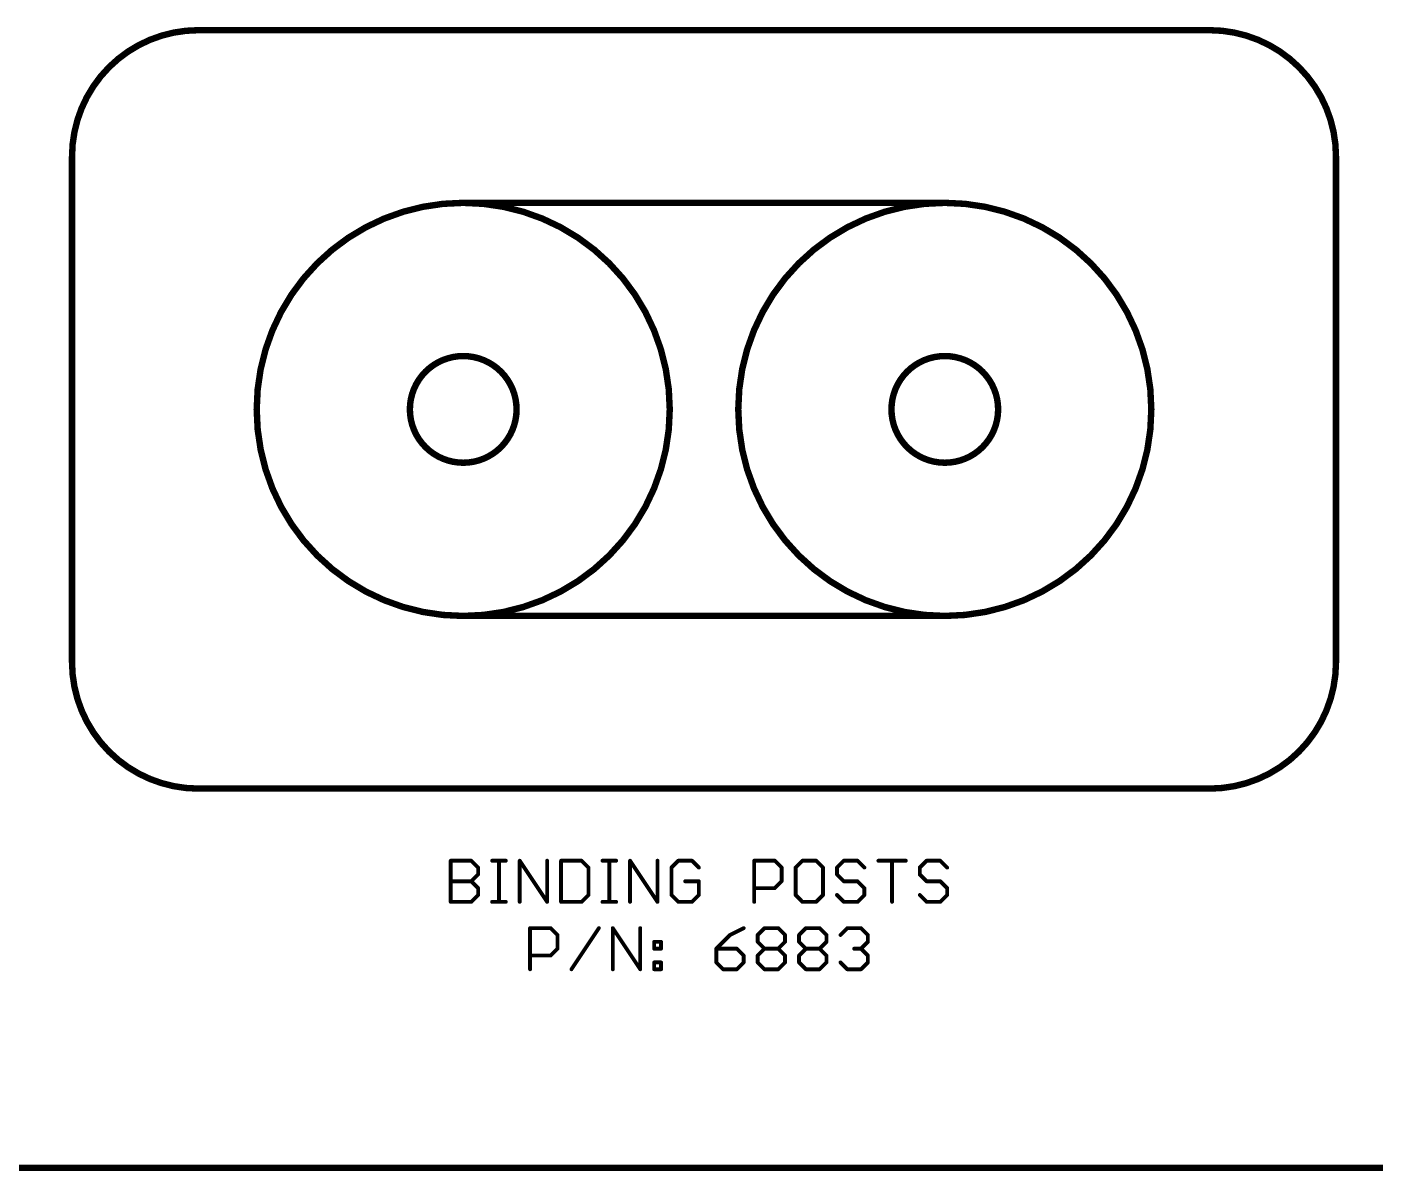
# Model space of a CAD drawing. Extents: x 0 to 426, y 0 to 160.
# Drawn here: x 53.2 to 106.5, y -0.1 to 45.1 of the extents above; entities that cross this region are included whole.
import ezdxf

# ---------------------------------------------------------------- set-up
doc = ezdxf.new("R2010")
doc.units = 0
doc.header["$MEASUREMENT"] = 0
doc.layers.add('20', color=7, linetype='CONTINUOUS')
doc.layers.add('48', color=253, linetype='CONTINUOUS')

msp = doc.modelspace()

# ---------------------------------------------------------------- linework, layer by layer
at = {"layer": '20'}
for points, const_width in [([(60, 45, 0.4142), (55, 40)], 0.254), ([(60, 45.0635, 1), (60, 44.9365)], 0.127), ([(60, 44.9365, 1), (60, 45.0635)], 0.127), ([(105, 40, 0.4142), (100, 45)], 0.254), ([(100, 45.0635, 1), (100, 44.9365)], 0.127), ([(100, 44.9365, 1), (100, 45.0635)], 0.127), ([(55.0635, 40, 1), (54.9365, 40)], 0.127), ([(54.9365, 40, 1), (55.0635, 40)], 0.127), ([(105.0635, 40, 1), (104.9365, 40)], 0.127), ([(104.9365, 40, 1), (105.0635, 40)], 0.127), ([(55, 20, 0.4142), (60, 15)], 0.254), ([(55.0635, 20, 1), (54.9365, 20)], 0.127), ([(54.9365, 20, 1), (55.0635, 20)], 0.127), ([(100, 15, 0.4142), (105, 20)], 0.254), ([(105.0635, 20, 1), (104.9365, 20)], 0.127), ([(104.9365, 20, 1), (105.0635, 20)], 0.127), ([(60, 15.0635, 1), (60, 14.9365)], 0.127), ([(60, 14.9365, 1), (60, 15.0635)], 0.127), ([(100, 15.0635, 1), (100, 14.9365)], 0.127), ([(100, 14.9365, 1), (100, 15.0635)], 0.127)]:
    msp.add_lwpolyline(points, format="xyb", dxfattribs=dict(at, const_width=const_width))
at = {"layer": '20', "const_width": 0.254}
for points in [[(60, 45), (100, 45)], [(55, 20), (55, 40)], [(105, 40), (105, 20)], [(100, 15), (60, 15)], [(5, 0), (335, 0)]]:
    msp.add_lwpolyline(points, dxfattribs=at)
at = {"layer": '48'}
for points, const_width in [([(70.475, 21.83, 1), (70.475, 38.17, 1), (70.475, 21.83)], 0.254), ([(70.475, 38.2335, 1), (70.475, 38.1065)], 0.127), ([(89.525, 21.83, 1), (89.525, 38.17, 1), (89.525, 21.83)], 0.254), ([(89.525, 38.1065, 1), (89.525, 38.2335)], 0.127), ([(70.475, 27.89, 1), (70.475, 32.11, 1), (70.475, 27.89)], 0.254), ([(89.525, 27.89, 1), (89.525, 32.11, 1), (89.525, 27.89)], 0.254), ([(70.475, 21.8935, 1), (70.475, 21.7665)], 0.127), ([(89.525, 21.7665, 1), (89.525, 21.8935)], 0.127), ([(70.0185, 12.1477, 1), (69.9423, 12.1477)], 0.0762), ([(69.9804, 12.1858, 1), (69.9804, 12.1096)], 0.0762), ([(70.8208, 12.1746, 1), (70.7669, 12.1207)], 0.0762), ([(70.7939, 12.1096, 1), (70.7939, 12.1858)], 0.0762), ([(71.1031, 11.8765, 1), (71.0269, 11.8765)], 0.0762), ([(71.0381, 11.8496, 1), (71.092, 11.9035)], 0.0762), ([(71.6175, 12.1858, 1), (71.6175, 12.1096)], 0.0762), ([(71.9268, 12.1477, 1), (71.8506, 12.1477)], 0.0762), ([(72.1599, 12.1096, 1), (72.1599, 12.1858)], 0.0762), ([(72.7471, 12.1477, 1), (72.6709, 12.1477)], 0.0762), ([(72.7407, 12.1688, 1), (72.6773, 12.1266)], 0.0762), ([(73.8317, 12.1477, 1), (73.7555, 12.1477)], 0.0762), ([(74.3842, 12.1477, 1), (74.308, 12.1477)], 0.0762), ([(74.3461, 12.1858, 1), (74.3461, 12.1096)], 0.0762), ([(75.1866, 12.1746, 1), (75.1327, 12.1207)], 0.0762), ([(75.1596, 12.1096, 1), (75.1596, 12.1858)], 0.0762), ([(75.4689, 11.8765, 1), (75.3927, 11.8765)], 0.0762), ([(75.4039, 11.8496, 1), (75.4577, 11.9035)], 0.0762), ([(75.9833, 12.1858, 1), (75.9833, 12.1096)], 0.0762), ([(76.2926, 12.1477, 1), (76.2164, 12.1477)], 0.0762), ([(76.5256, 12.1096, 1), (76.5256, 12.1858)], 0.0762), ([(77.1128, 12.1477, 1), (77.0366, 12.1477)], 0.0762), ([(77.1064, 12.1688, 1), (77.043, 12.1266)], 0.0762), ([(78.1975, 12.1477, 1), (78.1213, 12.1477)], 0.0762), ([(78.6849, 11.9035, 1), (78.7388, 11.8496)], 0.0762), ([(78.75, 11.8765, 1), (78.6738, 11.8765)], 0.0762), ([(78.9831, 12.1858, 1), (78.9831, 12.1096)], 0.0762), ([(79.01, 12.1207, 1), (78.9561, 12.1746)], 0.0762), ([(79.5523, 12.1746, 1), (79.4984, 12.1207)], 0.0762), ([(79.5254, 12.1096, 1), (79.5254, 12.1858)], 0.0762), ([(79.7696, 11.8496, 1), (79.8235, 11.9035)], 0.0762), ([(82.0243, 12.1477, 1), (81.9481, 12.1477)], 0.0762), ([(81.9862, 12.1858, 1), (81.9862, 12.1096)], 0.0762), ([(82.8266, 12.1746, 1), (82.7728, 12.1207)], 0.0762), ([(82.7997, 12.1096, 1), (82.7997, 12.1858)], 0.0762), ([(83.109, 11.8765, 1), (83.0328, 11.8765)], 0.0762), ([(83.0439, 11.8496, 1), (83.0978, 11.9035)], 0.0762), ([(83.5964, 11.9035, 1), (83.6503, 11.8496)], 0.0762), ([(83.6615, 11.8765, 1), (83.5853, 11.8765)], 0.0762), ([(83.8945, 12.1858, 1), (83.8945, 12.1096)], 0.0762), ([(83.9215, 12.1207, 1), (83.8676, 12.1746)], 0.0762), ([(84.4638, 12.1746, 1), (84.4099, 12.1207)], 0.0762), ([(84.4369, 12.1096, 1), (84.4369, 12.1858)], 0.0762), ([(84.7461, 11.8765, 1), (84.6699, 11.8765)], 0.0762), ([(84.6811, 11.8496, 1), (84.735, 11.9035)], 0.0762), ([(85.2986, 11.8765, 1), (85.2224, 11.8765)], 0.0762), ([(85.2336, 11.9035, 1), (85.2875, 11.8496)], 0.0762), ([(85.5317, 12.1858, 1), (85.5317, 12.1096)], 0.0762), ([(85.5586, 12.1207, 1), (85.5047, 12.1746)], 0.0762), ([(86.1009, 12.1746, 1), (86.0471, 12.1207)], 0.0762), ([(86.074, 12.1096, 1), (86.074, 12.1858)], 0.0762), ([(86.3182, 11.8496, 1), (86.3721, 11.9035)], 0.0762), ([(86.8977, 12.1858, 1), (86.8977, 12.1096)], 0.0762), ([(87.4781, 12.1477, 1), (87.4019, 12.1477)], 0.0762), ([(87.9823, 12.1096, 1), (87.9823, 12.1858)], 0.0762), ([(88.5729, 11.8765, 1), (88.4967, 11.8765)], 0.0762), ([(88.5079, 11.9035, 1), (88.5618, 11.8496)], 0.0762), ([(88.806, 12.1858, 1), (88.806, 12.1096)], 0.0762), ([(88.8329, 12.1207, 1), (88.779, 12.1746)], 0.0762), ([(89.3753, 12.1746, 1), (89.3214, 12.1207)], 0.0762), ([(89.3483, 12.1096, 1), (89.3483, 12.1858)], 0.0762), ([(89.5925, 11.8496, 1), (89.6464, 11.9035)], 0.0762), ([(69.9804, 11.3723, 1), (69.9804, 11.2961)], 0.0762), ([(70.8208, 11.3611, 1), (70.7669, 11.3073)], 0.0762), ([(70.7669, 11.3611, 1), (70.8208, 11.3073)], 0.0762), ([(70.7939, 11.2961, 1), (70.7939, 11.3723)], 0.0762), ([(71.0269, 11.6054, 1), (71.1031, 11.6054)], 0.0762), ([(71.092, 11.5784, 1), (71.0381, 11.6323)], 0.0762), ([(79.2542, 11.3723, 1), (79.2542, 11.2961)], 0.0762), ([(79.8346, 11.3342, 1), (79.7584, 11.3342)], 0.0762), ([(79.7965, 11.2961, 1), (79.7965, 11.3723)], 0.0762), ([(83.0328, 11.3342, 1), (83.109, 11.3342)], 0.0762), ([(83.0978, 11.3073, 1), (83.0439, 11.3611)], 0.0762), ([(85.2875, 11.6323, 1), (85.2336, 11.5784)], 0.0762), ([(85.2224, 11.6054, 1), (85.2986, 11.6054)], 0.0762), ([(85.5317, 11.3723, 1), (85.5317, 11.2961)], 0.0762), ([(85.5047, 11.3073, 1), (85.5586, 11.3611)], 0.0762), ([(86.1009, 11.3611, 1), (86.0471, 11.3073)], 0.0762), ([(86.074, 11.2961, 1), (86.074, 11.3723)], 0.0762), ([(88.5618, 11.6323, 1), (88.5079, 11.5784)], 0.0762), ([(88.4967, 11.6054, 1), (88.5729, 11.6054)], 0.0762), ([(88.806, 11.3723, 1), (88.806, 11.2961)], 0.0762), ([(88.779, 11.3073, 1), (88.8329, 11.3611)], 0.0762), ([(89.3753, 11.3611, 1), (89.3214, 11.3073)], 0.0762), ([(89.3483, 11.2961, 1), (89.3483, 11.3723)], 0.0762), ([(71.1031, 11.063, 1), (71.0269, 11.063)], 0.0762), ([(71.0269, 10.7919, 1), (71.1031, 10.7919)], 0.0762), ([(71.0381, 11.0361, 1), (71.092, 11.09)], 0.0762), ([(71.092, 10.7649, 1), (71.0381, 10.8188)], 0.0762), ([(75.3927, 10.7919, 1), (75.4689, 10.7919)], 0.0762), ([(75.4577, 10.7649, 1), (75.4039, 10.8188)], 0.0762), ([(78.7388, 10.8188, 1), (78.6849, 10.7649)], 0.0762), ([(78.6738, 10.7919, 1), (78.75, 10.7919)], 0.0762), ([(79.7584, 10.7919, 1), (79.8346, 10.7919)], 0.0762), ([(79.8235, 10.7649, 1), (79.7696, 10.8188)], 0.0762), ([(81.9862, 11.1011, 1), (81.9862, 11.0249)], 0.0762), ([(82.7728, 11.09, 1), (82.8266, 11.0361)], 0.0762), ([(82.7997, 11.0249, 1), (82.7997, 11.1011)], 0.0762), ([(83.6503, 10.8188, 1), (83.5964, 10.7649)], 0.0762), ([(83.5853, 10.7919, 1), (83.6615, 10.7919)], 0.0762), ([(84.6699, 10.7919, 1), (84.7461, 10.7919)], 0.0762), ([(84.735, 10.7649, 1), (84.6811, 10.8188)], 0.0762), ([(85.2875, 10.8188, 1), (85.2336, 10.7649)], 0.0762), ([(86.3833, 11.063, 1), (86.3071, 11.063)], 0.0762), ([(86.3071, 10.7919, 1), (86.3833, 10.7919)], 0.0762), ([(86.3182, 11.0361, 1), (86.3721, 11.09)], 0.0762), ([(86.3721, 10.7649, 1), (86.3182, 10.8188)], 0.0762), ([(88.5618, 10.8188, 1), (88.5079, 10.7649)], 0.0762), ([(89.6576, 11.063, 1), (89.5814, 11.063)], 0.0762), ([(89.5814, 10.7919, 1), (89.6576, 10.7919)], 0.0762), ([(89.5925, 11.0361, 1), (89.6464, 11.09)], 0.0762), ([(89.6464, 10.7649, 1), (89.5925, 10.8188)], 0.0762), ([(69.9804, 10.5588, 1), (69.9804, 10.4826)], 0.0762), ([(69.9423, 10.5207, 1), (70.0185, 10.5207)], 0.0762), ([(70.7669, 10.5476, 1), (70.8208, 10.4938)], 0.0762), ([(70.7939, 10.4826, 1), (70.7939, 10.5588)], 0.0762), ([(71.6175, 10.5588, 1), (71.6175, 10.4826)], 0.0762), ([(71.8506, 10.5207, 1), (71.9268, 10.5207)], 0.0762), ([(72.1599, 10.4826, 1), (72.1599, 10.5588)], 0.0762), ([(72.6709, 10.5207, 1), (72.7471, 10.5207)], 0.0762), ([(73.7555, 10.5207, 1), (73.8317, 10.5207)], 0.0762), ([(73.7619, 10.4996, 1), (73.8253, 10.5418)], 0.0762), ([(74.3461, 10.5588, 1), (74.3461, 10.4826)], 0.0762), ([(74.308, 10.5207, 1), (74.3842, 10.5207)], 0.0762), ([(75.1327, 10.5476, 1), (75.1866, 10.4938)], 0.0762), ([(75.1596, 10.4826, 1), (75.1596, 10.5588)], 0.0762), ([(75.9833, 10.5588, 1), (75.9833, 10.4826)], 0.0762), ([(76.2164, 10.5207, 1), (76.2926, 10.5207)], 0.0762), ([(76.5256, 10.4826, 1), (76.5256, 10.5588)], 0.0762), ([(77.0366, 10.5207, 1), (77.1128, 10.5207)], 0.0762), ([(78.1213, 10.5207, 1), (78.1975, 10.5207)], 0.0762), ([(78.1277, 10.4996, 1), (78.1911, 10.5418)], 0.0762), ([(78.9831, 10.5588, 1), (78.9831, 10.4826)], 0.0762), ([(78.9561, 10.4938, 1), (79.01, 10.5476)], 0.0762), ([(79.4984, 10.5476, 1), (79.5523, 10.4938)], 0.0762), ([(79.5254, 10.4826, 1), (79.5254, 10.5588)], 0.0762), ([(81.9481, 10.5207, 1), (82.0243, 10.5207)], 0.0762), ([(83.8945, 10.5588, 1), (83.8945, 10.4826)], 0.0762), ([(83.8676, 10.4938, 1), (83.9215, 10.5476)], 0.0762), ([(84.4099, 10.5476, 1), (84.4638, 10.4938)], 0.0762), ([(84.4369, 10.4826, 1), (84.4369, 10.5588)], 0.0762), ([(85.5317, 10.5588, 1), (85.5317, 10.4826)], 0.0762), ([(85.5047, 10.4938, 1), (85.5586, 10.5476)], 0.0762), ([(86.0471, 10.5476, 1), (86.1009, 10.4938)], 0.0762), ([(86.074, 10.4826, 1), (86.074, 10.5588)], 0.0762), ([(87.4019, 10.5207, 1), (87.4781, 10.5207)], 0.0762), ([(88.806, 10.5588, 1), (88.806, 10.4826)], 0.0762), ([(88.779, 10.4938, 1), (88.8329, 10.5476)], 0.0762), ([(89.3214, 10.5476, 1), (89.3753, 10.4938)], 0.0762), ([(89.3483, 10.4826, 1), (89.3483, 10.5588)], 0.0762), ([(73.1564, 9.4807, 1), (73.0802, 9.4807)], 0.0762), ([(73.1183, 9.5188, 1), (73.1183, 9.4426)], 0.0762), ([(73.9587, 9.5076, 1), (73.9048, 9.4537)], 0.0762), ([(73.9318, 9.4426, 1), (73.9318, 9.5188)], 0.0762), ([(74.241, 9.2095, 1), (74.1648, 9.2095)], 0.0762), ([(74.176, 9.1826, 1), (74.2299, 9.2365)], 0.0762), ([(75.8718, 9.4596, 1), (75.8084, 9.5018)], 0.0762), ([(76.4307, 9.4807, 1), (76.3545, 9.4807)], 0.0762), ([(76.4243, 9.5018, 1), (76.3609, 9.4596)], 0.0762), ([(77.5153, 9.4807, 1), (77.4391, 9.4807)], 0.0762), ([(81.0108, 9.2436, 1), (81.0448, 9.1754)], 0.0762), ([(81.0547, 9.1826, 1), (81.0009, 9.2365)], 0.0762), ([(81.5872, 9.4466, 1), (81.5531, 9.5148)], 0.0762), ([(82.1607, 9.2095, 1), (82.0845, 9.2095)], 0.0762), ([(82.0957, 9.2365, 1), (82.1496, 9.1826)], 0.0762), ([(82.3938, 9.5188, 1), (82.3938, 9.4426)], 0.0762), ([(82.4207, 9.4537, 1), (82.3669, 9.5076)], 0.0762), ([(82.9631, 9.5076, 1), (82.9092, 9.4537)], 0.0762), ([(82.9361, 9.4426, 1), (82.9361, 9.5188)], 0.0762), ([(83.2454, 9.2095, 1), (83.1692, 9.2095)], 0.0762), ([(83.1804, 9.1826, 1), (83.2342, 9.2365)], 0.0762), ([(83.7328, 9.2365, 1), (83.7867, 9.1826)], 0.0762), ([(83.7979, 9.2095, 1), (83.7217, 9.2095)], 0.0762), ([(84.031, 9.5188, 1), (84.031, 9.4426)], 0.0762), ([(84.0579, 9.4537, 1), (84.004, 9.5076)], 0.0762), ([(84.6002, 9.5076, 1), (84.5463, 9.4537)], 0.0762), ([(84.5733, 9.4426, 1), (84.5733, 9.5188)], 0.0762), ([(84.8826, 9.2095, 1), (84.8064, 9.2095)], 0.0762), ([(84.8175, 9.1826, 1), (84.8714, 9.2365)], 0.0762), ([(85.37, 9.2365, 1), (85.4239, 9.1826)], 0.0762), ([(85.6681, 9.5188, 1), (85.6681, 9.4426)], 0.0762), ([(85.6951, 9.4537, 1), (85.6412, 9.5076)], 0.0762), ([(86.2374, 9.5076, 1), (86.1835, 9.4537)], 0.0762), ([(86.2104, 9.4426, 1), (86.2104, 9.5188)], 0.0762), ([(86.5197, 9.2095, 1), (86.4435, 9.2095)], 0.0762), ([(86.4547, 9.1826, 1), (86.5085, 9.2365)], 0.0762), ([(74.1648, 8.6672, 1), (74.241, 8.6672)], 0.0762), ([(74.2299, 8.6403, 1), (74.176, 8.6941)], 0.0762), ([(78.0297, 8.9765, 1), (78.0297, 8.9003)], 0.0762), ([(78.0678, 8.9384, 1), (77.9916, 8.9384)], 0.0762), ([(78.0297, 8.7053, 1), (78.0297, 8.6291)], 0.0762), ([(77.9916, 8.6672, 1), (78.0678, 8.6672)], 0.0762), ([(78.339, 8.9384, 1), (78.2628, 8.9384)], 0.0762), ([(78.2628, 8.6672, 1), (78.339, 8.6672)], 0.0762), ([(78.3009, 8.9003, 1), (78.3009, 8.9765)], 0.0762), ([(78.3009, 8.6291, 1), (78.3009, 8.7053)], 0.0762), ([(80.5236, 8.6672, 1), (80.4474, 8.6672)], 0.0762), ([(80.4855, 8.7053, 1), (80.4855, 8.6291)], 0.0762), ([(80.4585, 8.6941, 1), (80.5124, 8.6403)], 0.0762), ([(81.3259, 8.6941, 1), (81.272, 8.6403)], 0.0762), ([(81.299, 8.6291, 1), (81.299, 8.7053)], 0.0762), ([(82.1496, 8.9653, 1), (82.0957, 8.9114)], 0.0762), ([(82.0845, 8.9384, 1), (82.1607, 8.9384)], 0.0762), ([(82.3938, 8.7053, 1), (82.3938, 8.6291)], 0.0762), ([(82.4207, 8.6403, 1), (82.3669, 8.6941)], 0.0762), ([(82.3669, 8.6403, 1), (82.4207, 8.6941)], 0.0762), ([(82.9631, 8.6941, 1), (82.9092, 8.6403)], 0.0762), ([(82.9092, 8.6941, 1), (82.9631, 8.6403)], 0.0762), ([(82.9361, 8.6291, 1), (82.9361, 8.7053)], 0.0762), ([(83.1692, 8.9384, 1), (83.2454, 8.9384)], 0.0762), ([(83.2342, 8.9114, 1), (83.1804, 8.9653)], 0.0762), ([(83.7867, 8.9653, 1), (83.7328, 8.9114)], 0.0762), ([(83.7217, 8.9384, 1), (83.7979, 8.9384)], 0.0762), ([(84.031, 8.7053, 1), (84.031, 8.6291)], 0.0762), ([(84.0579, 8.6403, 1), (84.004, 8.6941)], 0.0762), ([(84.004, 8.6403, 1), (84.0579, 8.6941)], 0.0762), ([(84.6002, 8.6941, 1), (84.5463, 8.6403)], 0.0762), ([(84.5463, 8.6941, 1), (84.6002, 8.6403)], 0.0762), ([(84.5733, 8.6291, 1), (84.5733, 8.7053)], 0.0762), ([(84.8064, 8.9384, 1), (84.8826, 8.9384)], 0.0762), ([(84.8714, 8.9114, 1), (84.8175, 8.9653)], 0.0762), ([(85.9393, 8.7053, 1), (85.9393, 8.6291)], 0.0762), ([(86.2374, 8.6941, 1), (86.1835, 8.6403)], 0.0762), ([(86.1835, 8.6941, 1), (86.2374, 8.6403)], 0.0762), ([(86.2104, 8.6291, 1), (86.2104, 8.7053)], 0.0762), ([(86.4435, 8.9384, 1), (86.5197, 8.9384)], 0.0762), ([(86.5085, 8.9114, 1), (86.4547, 8.9653)], 0.0762), ([(73.1183, 8.4341, 1), (73.1183, 8.3579)], 0.0762), ([(73.9048, 8.423, 1), (73.9587, 8.3691)], 0.0762), ([(73.9318, 8.3579, 1), (73.9318, 8.4341)], 0.0762), ([(78.0297, 8.163, 1), (78.0297, 8.0868)], 0.0762), ([(78.0678, 8.1249, 1), (77.9916, 8.1249)], 0.0762), ([(78.339, 8.1249, 1), (78.2628, 8.1249)], 0.0762), ([(78.3009, 8.0868, 1), (78.3009, 8.163)], 0.0762), ([(80.5124, 8.1518, 1), (80.4585, 8.0979)], 0.0762), ([(80.4474, 8.1249, 1), (80.5236, 8.1249)], 0.0762), ([(81.6082, 8.396, 1), (81.532, 8.396)], 0.0762), ([(81.532, 8.1249, 1), (81.6082, 8.1249)], 0.0762), ([(81.5432, 8.3691, 1), (81.5971, 8.423)], 0.0762), ([(81.5971, 8.0979, 1), (81.5432, 8.1518)], 0.0762), ([(82.1607, 8.396, 1), (82.0845, 8.396)], 0.0762), ([(82.0957, 8.423, 1), (82.1496, 8.3691)], 0.0762), ([(82.1496, 8.1518, 1), (82.0957, 8.0979)], 0.0762), ([(82.0845, 8.1249, 1), (82.1607, 8.1249)], 0.0762), ([(83.2454, 8.396, 1), (83.1692, 8.396)], 0.0762), ([(83.1692, 8.1249, 1), (83.2454, 8.1249)], 0.0762), ([(83.1804, 8.3691, 1), (83.2342, 8.423)], 0.0762), ([(83.2342, 8.0979, 1), (83.1804, 8.1518)], 0.0762), ([(83.7328, 8.423, 1), (83.7867, 8.3691)], 0.0762), ([(83.7867, 8.1518, 1), (83.7328, 8.0979)], 0.0762), ([(83.7979, 8.396, 1), (83.7217, 8.396)], 0.0762), ([(83.7217, 8.1249, 1), (83.7979, 8.1249)], 0.0762), ([(84.8826, 8.396, 1), (84.8064, 8.396)], 0.0762), ([(84.8064, 8.1249, 1), (84.8826, 8.1249)], 0.0762), ([(84.8175, 8.3691, 1), (84.8714, 8.423)], 0.0762), ([(84.8714, 8.0979, 1), (84.8175, 8.1518)], 0.0762), ([(85.4239, 8.1518, 1), (85.37, 8.0979)], 0.0762), ([(86.5197, 8.396, 1), (86.4435, 8.396)], 0.0762), ([(86.4435, 8.1249, 1), (86.5197, 8.1249)], 0.0762), ([(86.4547, 8.3691, 1), (86.5085, 8.423)], 0.0762), ([(86.5085, 8.0979, 1), (86.4547, 8.1518)], 0.0762), ([(73.0802, 7.8537, 1), (73.1564, 7.8537)], 0.0762), ([(74.7237, 7.8748, 1), (74.7871, 7.8326)], 0.0762), ([(76.3545, 7.8537, 1), (76.4307, 7.8537)], 0.0762), ([(77.4391, 7.8537, 1), (77.5153, 7.8537)], 0.0762), ([(77.4455, 7.8326, 1), (77.5089, 7.8748)], 0.0762), ([(78.0297, 7.8918, 1), (78.0297, 7.8156)], 0.0762), ([(77.9916, 7.8537, 1), (78.0678, 7.8537)], 0.0762), ([(78.2628, 7.8537, 1), (78.339, 7.8537)], 0.0762), ([(78.3009, 7.8156, 1), (78.3009, 7.8918)], 0.0762), ([(80.7566, 7.8918, 1), (80.7566, 7.8156)], 0.0762), ([(80.7297, 7.8268, 1), (80.7836, 7.8806)], 0.0762), ([(81.272, 7.8806, 1), (81.3259, 7.8268)], 0.0762), ([(81.299, 7.8156, 1), (81.299, 7.8918)], 0.0762), ([(82.3938, 7.8918, 1), (82.3938, 7.8156)], 0.0762), ([(82.3669, 7.8268, 1), (82.4207, 7.8806)], 0.0762), ([(82.9092, 7.8806, 1), (82.9631, 7.8268)], 0.0762), ([(82.9361, 7.8156, 1), (82.9361, 7.8918)], 0.0762), ([(84.031, 7.8918, 1), (84.031, 7.8156)], 0.0762), ([(84.004, 7.8268, 1), (84.0579, 7.8806)], 0.0762), ([(84.5463, 7.8806, 1), (84.6002, 7.8268)], 0.0762), ([(84.5733, 7.8156, 1), (84.5733, 7.8918)], 0.0762), ([(85.6681, 7.8918, 1), (85.6681, 7.8156)], 0.0762), ([(85.6412, 7.8268, 1), (85.6951, 7.8806)], 0.0762), ([(86.1835, 7.8806, 1), (86.2374, 7.8268)], 0.0762), ([(86.2104, 7.8156, 1), (86.2104, 7.8918)], 0.0762)]:
    msp.add_lwpolyline(points, format="xyb", dxfattribs=dict(at, const_width=const_width))
for points, const_width in [([(70.475, 38.17), (89.525, 38.17)], 0.254), ([(70.475, 21.83), (89.525, 21.83)], 0.254), ([(69.9804, 10.5207), (69.9804, 12.1477)], 0.1524), ([(69.9804, 12.1477), (70.7939, 12.1477)], 0.1524), ([(70.7939, 12.1477), (71.065, 11.8765)], 0.1524), ([(71.065, 11.8765), (71.065, 11.6054)], 0.1524), ([(71.6175, 12.1477), (72.1599, 12.1477)], 0.1524), ([(71.8887, 10.5207), (71.8887, 12.1477)], 0.1524), ([(72.709, 10.5207), (72.709, 12.1477)], 0.1524), ([(72.709, 12.1477), (73.7936, 10.5207)], 0.1524), ([(73.7936, 10.5207), (73.7936, 12.1477)], 0.1524), ([(74.3461, 12.1477), (74.3461, 10.5207)], 0.1524), ([(75.1596, 12.1477), (74.3461, 12.1477)], 0.1524), ([(75.4308, 11.8765), (75.1596, 12.1477)], 0.1524), ([(75.4308, 10.7919), (75.4308, 11.8765)], 0.1524), ([(75.9833, 12.1477), (76.5256, 12.1477)], 0.1524), ([(76.2545, 10.5207), (76.2545, 12.1477)], 0.1524), ([(77.0747, 10.5207), (77.0747, 12.1477)], 0.1524), ([(77.0747, 12.1477), (78.1594, 10.5207)], 0.1524), ([(78.1594, 10.5207), (78.1594, 12.1477)], 0.1524), ([(78.9831, 12.1477), (78.7119, 11.8765)], 0.1524), ([(78.7119, 11.8765), (78.7119, 10.7919)], 0.1524), ([(79.5254, 12.1477), (78.9831, 12.1477)], 0.1524), ([(79.7965, 11.8765), (79.5254, 12.1477)], 0.1524), ([(81.9862, 10.5207), (81.9862, 12.1477)], 0.1524), ([(81.9862, 12.1477), (82.7997, 12.1477)], 0.1524), ([(82.7997, 12.1477), (83.0709, 11.8765)], 0.1524), ([(83.0709, 11.8765), (83.0709, 11.3342)], 0.1524), ([(83.8945, 12.1477), (83.6234, 11.8765)], 0.1524), ([(83.6234, 11.8765), (83.6234, 10.7919)], 0.1524), ([(84.4369, 12.1477), (83.8945, 12.1477)], 0.1524), ([(84.708, 11.8765), (84.4369, 12.1477)], 0.1524), ([(84.708, 10.7919), (84.708, 11.8765)], 0.1524), ([(85.5317, 12.1477), (85.2605, 11.8765)], 0.1524), ([(85.2605, 11.8765), (85.2605, 11.6054)], 0.1524), ([(86.074, 12.1477), (85.5317, 12.1477)], 0.1524), ([(86.3452, 11.8765), (86.074, 12.1477)], 0.1524), ([(86.8977, 12.1477), (87.9823, 12.1477)], 0.1524), ([(87.44, 10.5207), (87.44, 12.1477)], 0.1524), ([(88.806, 12.1477), (88.5348, 11.8765)], 0.1524), ([(88.5348, 11.8765), (88.5348, 11.6054)], 0.1524), ([(89.3483, 12.1477), (88.806, 12.1477)], 0.1524), ([(89.6195, 11.8765), (89.3483, 12.1477)], 0.1524), ([(69.9804, 11.3342), (70.7939, 11.3342)], 0.1524), ([(71.065, 11.6054), (70.7939, 11.3342)], 0.1524), ([(70.7939, 11.3342), (71.065, 11.063)], 0.1524), ([(79.7965, 11.3342), (79.2542, 11.3342)], 0.1524), ([(79.7965, 10.7919), (79.7965, 11.3342)], 0.1524), ([(83.0709, 11.3342), (82.7997, 11.063)], 0.1524), ([(85.2605, 11.6054), (85.5317, 11.3342)], 0.1524), ([(85.5317, 11.3342), (86.074, 11.3342)], 0.1524), ([(86.074, 11.3342), (86.3452, 11.063)], 0.1524), ([(88.5348, 11.6054), (88.806, 11.3342)], 0.1524), ([(88.806, 11.3342), (89.3483, 11.3342)], 0.1524), ([(89.3483, 11.3342), (89.6195, 11.063)], 0.1524), ([(71.065, 10.7919), (70.7939, 10.5207)], 0.1524), ([(71.065, 11.063), (71.065, 10.7919)], 0.1524), ([(75.1596, 10.5207), (75.4308, 10.7919)], 0.1524), ([(78.7119, 10.7919), (78.9831, 10.5207)], 0.1524), ([(79.5254, 10.5207), (79.7965, 10.7919)], 0.1524), ([(82.7997, 11.063), (81.9862, 11.063)], 0.1524), ([(83.6234, 10.7919), (83.8945, 10.5207)], 0.1524), ([(84.4369, 10.5207), (84.708, 10.7919)], 0.1524), ([(85.5317, 10.5207), (85.2605, 10.7919)], 0.1524), ([(86.3452, 10.7919), (86.074, 10.5207)], 0.1524), ([(86.3452, 11.063), (86.3452, 10.7919)], 0.1524), ([(88.806, 10.5207), (88.5348, 10.7919)], 0.1524), ([(89.6195, 10.7919), (89.3483, 10.5207)], 0.1524), ([(89.6195, 11.063), (89.6195, 10.7919)], 0.1524), ([(70.7939, 10.5207), (69.9804, 10.5207)], 0.1524), ([(71.6175, 10.5207), (72.1599, 10.5207)], 0.1524), ([(74.3461, 10.5207), (75.1596, 10.5207)], 0.1524), ([(75.9833, 10.5207), (76.5256, 10.5207)], 0.1524), ([(78.9831, 10.5207), (79.5254, 10.5207)], 0.1524), ([(83.8945, 10.5207), (84.4369, 10.5207)], 0.1524), ([(86.074, 10.5207), (85.5317, 10.5207)], 0.1524), ([(89.3483, 10.5207), (88.806, 10.5207)], 0.1524), ([(73.1183, 7.8537), (73.1183, 9.4807)], 0.1524), ([(73.1183, 9.4807), (73.9318, 9.4807)], 0.1524), ([(73.9318, 9.4807), (74.2029, 9.2095)], 0.1524), ([(74.2029, 9.2095), (74.2029, 8.6672)], 0.1524), ([(74.7554, 7.8537), (75.8401, 9.4807)], 0.1524), ([(76.3926, 7.8537), (76.3926, 9.4807)], 0.1524), ([(76.3926, 9.4807), (77.4772, 7.8537)], 0.1524), ([(77.4772, 7.8537), (77.4772, 9.4807)], 0.1524), ([(81.0278, 9.2095), (80.4855, 8.6672)], 0.1524), ([(81.5701, 9.4807), (81.0278, 9.2095)], 0.1524), ([(82.1226, 9.2095), (82.3938, 9.4807)], 0.1524), ([(82.1226, 8.9384), (82.1226, 9.2095)], 0.1524), ([(82.3938, 9.4807), (82.9361, 9.4807)], 0.1524), ([(82.9361, 9.4807), (83.2073, 9.2095)], 0.1524), ([(83.2073, 9.2095), (83.2073, 8.9384)], 0.1524), ([(83.7598, 9.2095), (84.031, 9.4807)], 0.1524), ([(83.7598, 8.9384), (83.7598, 9.2095)], 0.1524), ([(84.031, 9.4807), (84.5733, 9.4807)], 0.1524), ([(84.5733, 9.4807), (84.8445, 9.2095)], 0.1524), ([(84.8445, 9.2095), (84.8445, 8.9384)], 0.1524), ([(85.3969, 9.2095), (85.6681, 9.4807)], 0.1524), ([(85.6681, 9.4807), (86.2104, 9.4807)], 0.1524), ([(86.2104, 9.4807), (86.4816, 9.2095)], 0.1524), ([(86.4816, 9.2095), (86.4816, 8.9384)], 0.1524), ([(74.2029, 8.6672), (73.9318, 8.396)], 0.1524), ([(78.0297, 8.9384), (78.3009, 8.9384)], 0.1524), ([(78.0297, 8.6672), (78.0297, 8.9384)], 0.1524), ([(78.3009, 8.6672), (78.0297, 8.6672)], 0.1524), ([(78.3009, 8.9384), (78.3009, 8.6672)], 0.1524), ([(80.4855, 8.6672), (80.4855, 8.1249)], 0.1524), ([(81.299, 8.6672), (80.4855, 8.6672)], 0.1524), ([(81.5701, 8.396), (81.299, 8.6672)], 0.1524), ([(82.3938, 8.6672), (82.1226, 8.9384)], 0.1524), ([(82.1226, 8.396), (82.3938, 8.6672)], 0.1524), ([(82.3938, 8.6672), (82.9361, 8.6672)], 0.1524), ([(83.2073, 8.9384), (82.9361, 8.6672)], 0.1524), ([(82.9361, 8.6672), (83.2073, 8.396)], 0.1524), ([(84.031, 8.6672), (83.7598, 8.9384)], 0.1524), ([(83.7598, 8.396), (84.031, 8.6672)], 0.1524), ([(84.031, 8.6672), (84.5733, 8.6672)], 0.1524), ([(84.8445, 8.9384), (84.5733, 8.6672)], 0.1524), ([(84.5733, 8.6672), (84.8445, 8.396)], 0.1524), ([(86.2104, 8.6672), (85.9393, 8.6672)], 0.1524), ([(86.4816, 8.9384), (86.2104, 8.6672)], 0.1524), ([(86.2104, 8.6672), (86.4816, 8.396)], 0.1524), ([(73.9318, 8.396), (73.1183, 8.396)], 0.1524), ([(78.0297, 8.1249), (78.3009, 8.1249)], 0.1524), ([(78.0297, 7.8537), (78.0297, 8.1249)], 0.1524), ([(78.3009, 8.1249), (78.3009, 7.8537)], 0.1524), ([(80.4855, 8.1249), (80.7566, 7.8537)], 0.1524), ([(81.299, 7.8537), (81.5701, 8.1249)], 0.1524), ([(81.5701, 8.1249), (81.5701, 8.396)], 0.1524), ([(82.1226, 8.1249), (82.1226, 8.396)], 0.1524), ([(82.3938, 7.8537), (82.1226, 8.1249)], 0.1524), ([(83.2073, 8.1249), (82.9361, 7.8537)], 0.1524), ([(83.2073, 8.396), (83.2073, 8.1249)], 0.1524), ([(83.7598, 8.1249), (83.7598, 8.396)], 0.1524), ([(84.031, 7.8537), (83.7598, 8.1249)], 0.1524), ([(84.8445, 8.1249), (84.5733, 7.8537)], 0.1524), ([(84.8445, 8.396), (84.8445, 8.1249)], 0.1524), ([(85.6681, 7.8537), (85.3969, 8.1249)], 0.1524), ([(86.4816, 8.1249), (86.2104, 7.8537)], 0.1524), ([(86.4816, 8.396), (86.4816, 8.1249)], 0.1524), ([(78.3009, 7.8537), (78.0297, 7.8537)], 0.1524), ([(80.7566, 7.8537), (81.299, 7.8537)], 0.1524), ([(82.9361, 7.8537), (82.3938, 7.8537)], 0.1524), ([(84.5733, 7.8537), (84.031, 7.8537)], 0.1524), ([(86.2104, 7.8537), (85.6681, 7.8537)], 0.1524)]:
    msp.add_lwpolyline(points, dxfattribs=dict(at, const_width=const_width))

doc.saveas('drawing.dxf')
